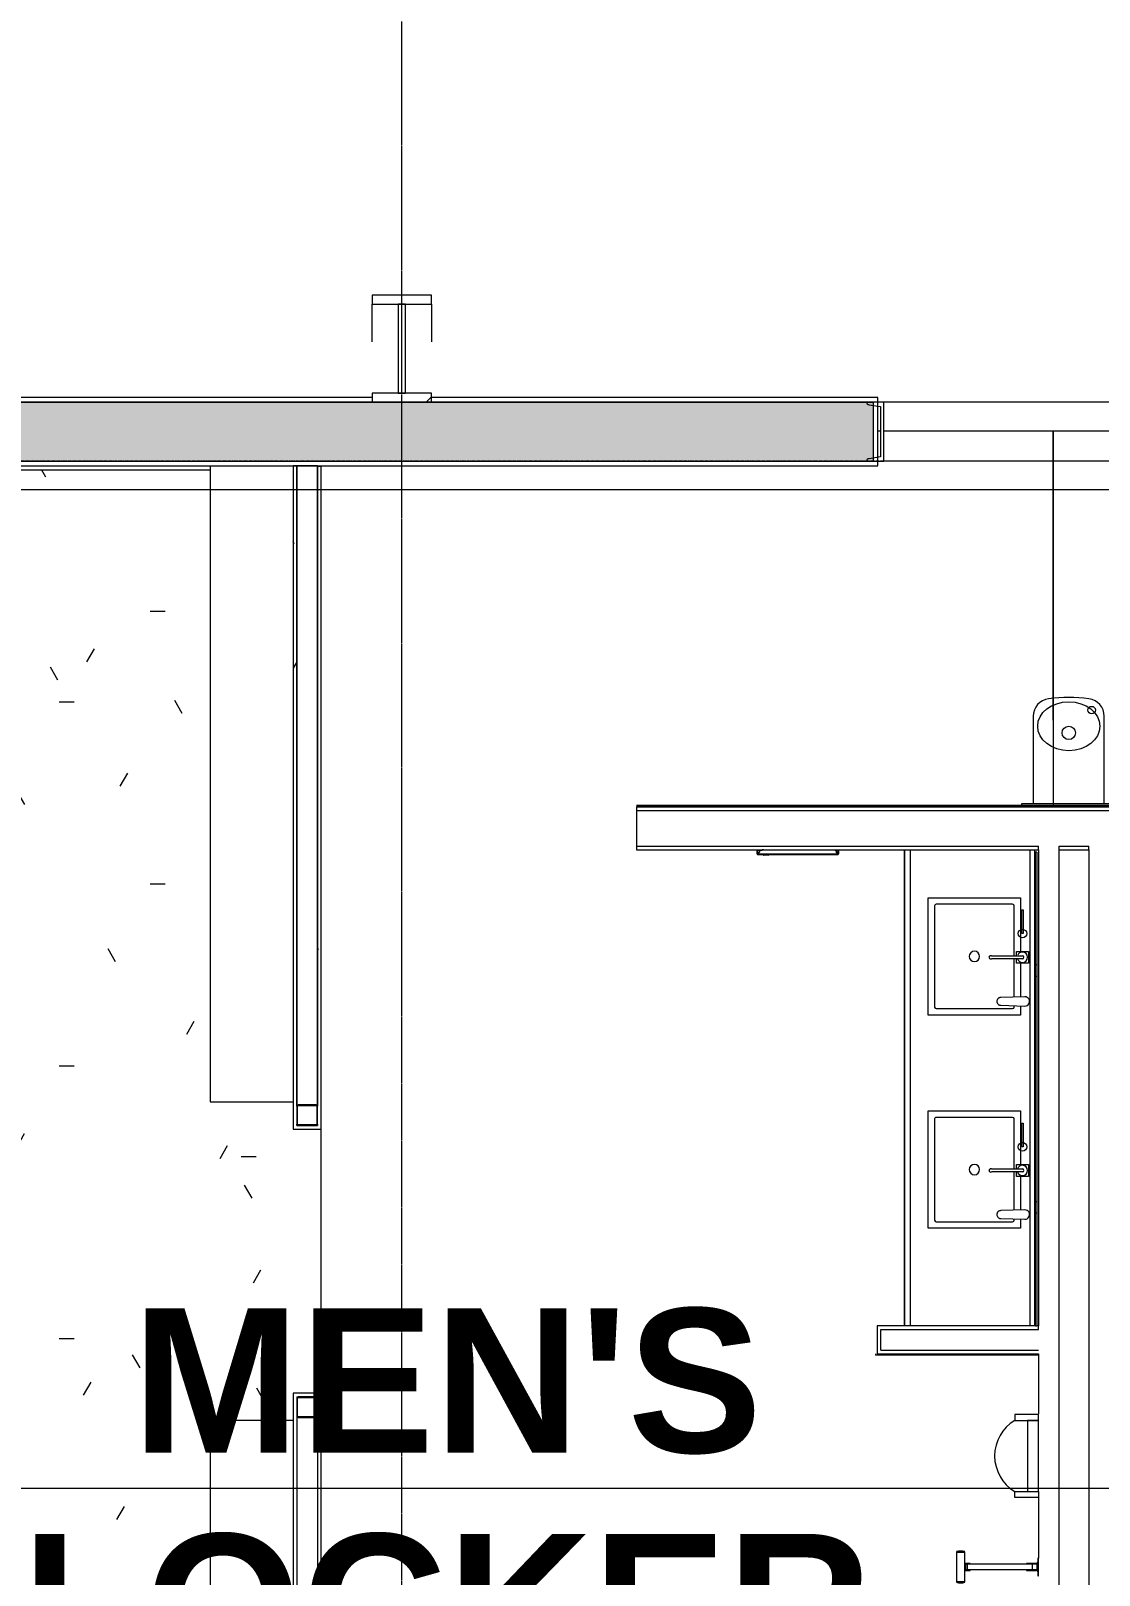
# Model space of a CAD drawing. Header units: inches. Extents: x 25369 to 33163, y -23509 to -20274.
# Drawn here: x 31270.4 to 31450.7, y -22557.7 to -22296.9 of the extents above; entities that cross this region are included whole.
import ezdxf

# ---------------------------------------------------------------- set-up
doc = ezdxf.new("R2010")
doc.units = ezdxf.units.IN
doc.header["$MEASUREMENT"] = 0
doc.linetypes.add('Grid Line 1_2_', pattern=[0.875, 0.5, -0.125, 0.125, -0.125])
for name, color, linetype, lineweight in [('A-AREA', 32, 'Continuous', 70), ('A-FLOR', 192, 'Continuous', 13), ('A-FLOR-PATT', 8, 'Continuous', 13), ('A-GENM', 13, 'Continuous', 13), ('A-WALL', 113, 'Continuous', 13), ('A-WALL-PATT', 111, 'Continuous', 25), ('G-ANNO-SYMB', 111, 'Continuous', 9), ('I-FURN', 30, 'Continuous', 13), ('I-WALL', 2, 'Continuous', 13), ('M-AREA-IDEN', 171, 'Continuous', 9), ('P-SANR-FIXT', 6, 'Continuous', 13), ('Q-CASE', 31, 'Continuous', 13), ('Q-SPCQ', 91, 'Continuous', 13), ('S-BEAM', 12, 'Continuous', 13), ('S-COLS', 52, 'Continuous', 13), ('S-GRID', 1, 'Continuous', 9)]:
    doc.layers.add(name, color=color, linetype=linetype, lineweight=lineweight)
doc.styles.add('Arial_B', font='arialbd.ttf', dxfattribs={"height": 24.354149})
pattern_1 = [(0, (5931.104, 0), (61.44, 15.36), [2.534, -43.546, 2.534, -43.546, -245.76]), (0, (5931.104, 0), (61.44, 15.36), [-92.16, 2.534, -89.626, 2.534, -43.546, -107.52]), (0, (5931.104, 0), (61.44, 15.36), [-230.4, 2.534, -28.186, 2.534, -74.266]), (120, (5954.144, 7.68), (-44.02215, 45.528601), [2.534, -43.546, 2.534, -43.546, -245.76]), (120, (5954.144, 7.68), (-44.02215, 45.528601), [-92.16, 2.534, -89.626, 2.534, -43.546, -107.52]), (120, (5954.144, 7.68), (-44.02215, 45.528601), [-230.4, 2.534, -28.186, 2.534, -74.266]), (240, (5961.824, 38.4), (-17.41785, -60.888601), [2.534, -43.546, 2.534, -43.546, -245.76]), (240, (5961.824, 38.4), (-17.41785, -60.888601), [-92.16, 2.534, -89.626, 2.534, -43.546, -107.52]), (240, (5961.824, 38.4), (-17.41785, -60.888601), [-230.4, 2.534, -28.186, 2.534, -74.266])]
pattern_2 = [(225, (31332.994, -22360.053), (19.00703, -19.00703), []), (225, (31332.994, -22388.853), (19.00703, -19.00703), [])]

# ---------------------------------------------------------------- blocks, each defined once
blk = doc.blocks.new('Furniture 7 - Furniture 1-2413-Overall Floor Plan')
at = {"layer": 'I-FURN', "color": 43, "lineweight": 9}
for p, q in [((25350.61, -22501.12), (25350.61, -22612.87)), ((25364.61, -22501.12), (25350.61, -22501.12)), ((25350.61, -22612.87), (25364.61, -22612.87))]:
    blk.add_line(p, q, dxfattribs=at)
blk = doc.blocks.new('Furniture 8 - Furniture 1-2437-Overall Floor Plan')
at = {"layer": 'I-FURN', "color": 43, "lineweight": 9}
for p, q in [((25350.61, -22497.05), (25350.61, -22603.74)), ((25350.61, -22603.74), (25364.61, -22603.74))]:
    blk.add_line(p, q, dxfattribs=at)
blk = doc.blocks.new('Urinal-Wall-3D - Urinal-Wall-3D-401581-Overall Floor Plan')
at = {"layer": 'P-SANR-FIXT', "color": 43, "lineweight": 9}
for p, q in [((-11.29, 1.75), (-11.29, 5.75)), ((-11.29, 5.75), (-10.29, 5.75)), ((-10.29, 5.75), (-10.29, 1.75)), ((2.73, 5.75), (1.71, 5.75)), ((1.71, 5.75), (1.71, 1.75)), ((2.73, 1.75), (2.73, 5.75)), ((1.71, 3.6), (-10.29, 3.6)), ((-10.29, 3.6), (-10.29, 1.75)), ((1.71, 1.75), (1.71, 3.6)), ((-10.29, 1.75), (-11.29, 1.75)), ((-10.29, 1.75), (1.71, 1.75)), ((1.71, 1.75), (2.73, 1.75))]:
    blk.add_line(p, q, dxfattribs=at)
blk.add_arc((-4.29, 2.14), 7, 31.0027, 148.9973, dxfattribs=at)
blk = doc.blocks.new('Partition-Floor_Braced_Urinal_Screen-Bradley_Corp-St__Stl - 11_ x 42_ Urinal Screen-283502-Overall Floor Plan')
at = {"layer": 'Q-SPCQ', "color": 43, "lineweight": 9}
for p, q in [((1.5, 0), (-1.5, 0)), ((-1.5, 0), (-1.5, -0.1)), ((-1.5, -0.1), (-0.85, -0.1)), ((-0.6, -0.35), (-0.6, -2)), ((-0.6, -2), (-0.5, -2)), ((-0.5, -1), (-0.5, -0.27)), ((-0.5, -0.27), (0.5, -0.27)), ((-0.5, -12), (-0.5, -1)), ((0.5, -1), (-0.5, -1)), ((0.5, -0.27), (0.5, -1)), ((0.5, -1), (0.5, -12)), ((0.5, -2), (0.6, -2)), ((0.6, -2), (0.6, -0.35)), ((0.85, -0.1), (1.5, -0.1)), ((1.5, -0.1), (1.5, 0)), ((-0.6, -12.44), (-2.58, -12.44)), ((-2.5, -12.5), (2.5, -12.5)), ((-2.5, -13.75), (-2.5, -12.5)), ((-0.5, -11.5), (-0.6, -11.5)), ((-0.6, -11.5), (-0.6, -12.5)), ((-0.5, -12.23), (-0.5, -12)), ((-0.5, -12), (0.5, -12)), ((0.5, -12.23), (-0.5, -12.23)), ((0.6, -11.5), (0.5, -11.5)), ((0.5, -12), (0.5, -12.23)), ((0.6, -12.5), (0.6, -11.5)), ((2.58, -12.44), (0.6, -12.44)), ((2.5, -12.5), (2.5, -13.75)), ((-2.58, -13.81), (2.58, -13.81)), ((2.5, -13.75), (-2.5, -13.75))]:
    blk.add_line(p, q, dxfattribs=at)
for centre, radius, start, end in [((-0.85, -0.35), 0.25, 0, 90), ((-0.85, -0.35), 0.25, 75, 90), ((-0.85, -0.35), 0.25, 0, 30), ((0.85, -0.35), 0.25, 90, 180), ((0.85, -0.35), 0.25, 150, 180), ((0.85, -0.35), 0.25, 90, 105), ((-0.39, -13.13), 2.3, 162.6194, 197.3806), ((0.39, -13.13), 2.3, 342.6194, 17.3806)]:
    blk.add_arc(centre, radius, start, end, dxfattribs=at)
blk = doc.blocks.new('Drinking_Fountain-Haws_Corporation-Wall_Mounted_1119 - 1119-409796-Overall Floor Plan')
at = {"layer": 'P-SANR-FIXT', "color": 43, "lineweight": 9}
for p, q in [((13.07, 20.75), (13.07, 5.95)), ((25.07, 5.95), (25.07, 20.75)), ((29.07, 15), (29.07, 5.95)), ((41.07, 5.95), (41.07, 15)), ((43.07, 5.95), (11.07, 5.95)), ((11.07, 5.95), (11.07, 5.45)), ((11.07, 5.45), (43.07, 5.45)), ((43.07, 5.45), (43.07, 5.95))]:
    blk.add_line(p, q, dxfattribs=at)
for centre, radius in [((22.94, 21.8), 0.625), ((19.07, 17.94), 1.13), ((38.94, 16.07), 0.625), ((35.07, 12.19), 1.13)]:
    blk.add_circle(centre, radius, dxfattribs=at)
for centre, radius, start, end in [((16.07, 20.75), 3, 97.5776, 180), ((19.07, -1.8), 25.75, 82.4224, 97.5776), ((22.07, 20.75), 3, 360, 82.4224), ((32.07, 15), 3, 97.5776, 180), ((35.07, -7.55), 25.75, 82.4224, 97.5776), ((38.07, 15), 3, 360, 82.4224)]:
    blk.add_arc(centre, radius, start, end, dxfattribs=at)
for centre, ratio in [((19.07, 19.07), 0.786373), ((35.07, 13.32), 0.786365)]:
    blk.add_ellipse(centre, major_axis=(-5.25, 0), ratio=ratio, dxfattribs=at)
blk = doc.blocks.new('Soap_Dispenser-TOTO-TES1ADC-05 - Polished Chrome-162828-Overall Floor Plan')
at = {"layer": 'A-GENM', "color": 43, "lineweight": 9}
for p, q in [((-0.79, 0), (-0.66, -4.1)), ((0.66, -4.1), (0.79, -0.03))]:
    blk.add_line(p, q, dxfattribs=at)
blk.add_arc((0, 0), 0.791, 358.1479, 179.999, dxfattribs=at)
blk.add_open_spline([(-0.66, -4.1), (-0.66, -4.15), (-0.65, -4.25), (-0.6, -4.4), (-0.51, -4.53), (-0.35, -4.67), (-0.08, -4.76), (0.21, -4.73), (0.42, -4.61), (0.56, -4.47), (0.65, -4.29), (0.66, -4.16), (0.66, -4.1)], degree=3, knots=[0, 0, 0, 0, 0.076923, 0.153846, 0.230769, 0.307692, 0.461538, 0.615385, 0.711538, 0.807692, 0.903846, 1, 1, 1, 1], dxfattribs=at)
blk = doc.blocks.new('Dispenser_Disposal-Paper-Frost_Products_LTD_-Recessed-400A - Steel-Stainless-37173-Overall Floor Plan')
at = {"layer": 'Q-SPCQ', "color": 43, "lineweight": 9}
for p, q in [((25461.89, -22435.86), (25461.89, -22435.26)), ((25461.89, -22435.26), (25462.75, -22435.26)), ((25461.89, -22435.86), (25475.56, -22435.86)), ((25461.97, -22435.26), (25461.97, -22435.94)), ((25462.27, -22435.55), (25461.97, -22435.86)), ((25461.97, -22435.94), (25475.56, -22435.94)), ((25462.93, -22435.94), (25461.97, -22435.94)), ((25462.05, -22435.21), (25462.05, -22435.18)), ((25462.7, -22435.21), (25462.05, -22435.21)), ((25475.21, -22435.26), (25462.27, -22435.26)), ((25462.27, -22435.26), (25462.27, -22435.55)), ((25462.97, -22435.2), (25462.75, -22435.2)), ((25462.75, -22435.26), (25462.75, -22435.2)), ((25462.77, -22435.26), (25462.77, -22435.2)), ((25462.93, -22436.07), (25462.93, -22435.94)), ((25463.04, -22435.26), (25462.97, -22435.2)), ((25463.43, -22435.18), (25463.43, -22435.26)), ((25463.71, -22435.26), (25463.71, -22435.18)), ((25475.56, -22435.94), (25463.8, -22435.94)), ((25463.8, -22435.94), (25463.8, -22436.07)), ((25475.03, -22435.21), (25474.86, -22435.21)), ((25475.03, -22435.21), (25475.53, -22435.21)), ((25475.03, -22435.25), (25475.03, -22435.21)), ((25475.47, -22435.25), (25475.03, -22435.25)), ((25475.26, -22435.31), (25475.26, -22435.56)), ((25475.26, -22435.55), (25475.27, -22435.33)), ((25475.56, -22435.86), (25475.26, -22435.56)), ((25475.27, -22435.33), (25475.59, -22435.33)), ((25475.51, -22435.18), (25475.51, -22435.21)), ((25475.53, -22435.18), (25475.53, -22435.21)), ((25475.56, -22435.94), (25475.56, -22435.33)), ((25475.56, -22435.86), (25475.64, -22435.86)), ((25475.59, -22435.28), (25475.59, -22435.33)), ((25475.59, -22435.33), (25475.64, -22435.33)), ((25475.64, -22435.33), (25475.64, -22435.86)), ((25463.8, -22436.07), (25462.93, -22436.07)), ((25463.78, -22436.09), (25462.95, -22436.09))]:
    blk.add_line(p, q, dxfattribs=at)
for centre, radius, start, end in [((25461.97, -22435.86), 0.0768, 180, 270), ((25461.97, -22435.86), 0.029, 180, 270), ((25462.7, -22435.15), 0.0665, 270, 0), ((25462.7, -22435.15), 0.0665, 270, 312.1544), ((25474.86, -22435.15), 0.0665, 180, 270), ((25475.21, -22435.31), 0.05, 0, 90), ((25475.53, -22435.28), 0.0625, 153.896, 233.1301), ((25475.53, -22435.28), 0.0625, 302.4117, 90.0728), ((25475.53, -22435.28), 0.0625, 359.8391, 90), ((25475.56, -22435.86), 0.0763, 270, 0), ((25462.95, -22436.07), 0.02, 180, 270), ((25463.78, -22436.07), 0.02, 270, 0)]:
    blk.add_arc(centre, radius, start, end, dxfattribs=at)
blk = doc.blocks.new('Faucet-Lavatory-Zurn-Z6920XL - Z6920-XL-ADM2-H4-162876-Overall Floor Plan')
at = {"layer": 'P-SANR-FIXT', "lineweight": 9}
for p, q in [((-0.25, 0), (-0.25, 5.25)), ((0.25, 5.25), (0.25, 0)), ((-1, 1), (-0.25, 1)), ((-1, -1), (-1, 1)), ((0.33, 1), (1, 1)), ((1, 1), (1, -1)), ((4, 0.12), (8, 0.12)), ((4, -0.12), (4, 0.12)), ((8, 0.12), (8, -0.12)), ((1, -1), (-1, -1)), ((8, -0.12), (4, -0.12))]:
    blk.add_line(p, q, dxfattribs=at)
blk.add_circle((4, 0), 0.719, dxfattribs=at)
for centre, radius, start, end in [((0, 5.37), 0.281, 332.734, 207.266), ((0, 0), 0.875, 107.1429, 180), ((0, 0), 0.875, 360, 67.0864), ((0, 0), 0.875, 180, 360), ((0, 0), 0.25, 180, 0)]:
    blk.add_arc(centre, radius, start, end, dxfattribs=at)
blk = doc.blocks.new('Bradley-Washroom_Accessories-Mirrors-747_Standard - 60_ x 36_ _ BradEX-205488-Overall Floor Plan')
at = {"layer": 'Q-SPCQ', "color": 43, "lineweight": 9}
for p, q in [((25508.89, -22454.55), (25508.89, -22435.55)), ((25509.14, -22435.55), (25508.89, -22435.55)), ((25509.14, -22435.55), (25509.14, -22454.55)), ((25508.86, -22454.55), (25509.14, -22454.55)), ((25508.86, -22454.55), (25508.86, -22456.55)), ((25509.14, -22456.55), (25508.86, -22456.55)), ((25508.89, -22494.55), (25508.89, -22456.55)), ((25509.14, -22454.55), (25509.14, -22456.55)), ((25509.14, -22456.55), (25509.14, -22494.55)), ((25508.86, -22494.55), (25509.14, -22494.55)), ((25508.86, -22494.55), (25508.86, -22496.55)), ((25509.14, -22494.55), (25509.14, -22496.55)), ((25509.14, -22496.55), (25508.86, -22496.55)), ((25508.89, -22515.55), (25508.89, -22496.55)), ((25509.14, -22496.55), (25509.14, -22515.55)), ((25508.89, -22515.55), (25509.14, -22515.55))]:
    blk.add_line(p, q, dxfattribs=at)
blk = doc.blocks.new('Bradley-Washroom_Accessories-Mirrors-780_Custom - Bradley-Washroom_Accessories-Mirrors-780_Custom-401198-Overall Floor Plan')
at = {"layer": 'Q-SPCQ', "color": 43, "lineweight": 9}
for p, q in [((25319.77, -22370.3), (25369.52, -22370.3)), ((25319.77, -22370.3), (25319.77, -22371.05)), ((25369.52, -22370.3), (25369.52, -22371.05)), ((25369.52, -22371.05), (25319.77, -22371.05))]:
    blk.add_line(p, q, dxfattribs=at)
blk = doc.blocks.new('Counter Top - 24_ Depth-179606-Overall Floor Plan')
at = {"layer": 'Q-CASE', "color": 43, "lineweight": 9}
for p, q in [((33.11, 0), (-47.26, 0)), ((33.11, -0.75), (-47.26, -0.75)), ((-47.26, -22), (33.11, -22))]:
    blk.add_line(p, q, dxfattribs=at)
blk = doc.blocks.new('Faucet-Lavatory-Zurn-Z6920XL - Z6920-XL-ADM2-H4-V50-Overall Floor Plan')
at = {"layer": 'P-SANR-FIXT', "lineweight": 9}
for p, q in [((-0.25, 0), (-0.25, 5.25)), ((0.25, 5.25), (0.25, 0)), ((-1, 1), (-0.25, 1)), ((-1, -1), (-1, 1)), ((0.25, 1), (1, 1)), ((1, 1), (1, -1)), ((4, 0.12), (8, 0.12)), ((4, -0.12), (4, 0.12)), ((8, 0.12), (8, -0.12)), ((1, -1), (-1, -1)), ((8, -0.12), (4, -0.12))]:
    blk.add_line(p, q, dxfattribs=at)
blk.add_circle((4, 0), 0.719, dxfattribs=at)
for centre, radius, start, end in [((0, 5.37), 0.281, 332.734, 207.266), ((0, 0), 0.875, 107.1429, 180), ((0, 0), 0.875, 360, 72.8571), ((0, 0), 0.875, 180, 360), ((0, 0), 0.25, 180, 0)]:
    blk.add_arc(centre, radius, start, end, dxfattribs=at)
blk = doc.blocks.new('KNEE PROTECTOR1 - KNEE PROTECTOR-205860-Overall Floor Plan')
at = {"layer": 'Q-CASE', "color": 43, "lineweight": 9}
for p, q in [((79235.76, -9330.82), (79155.38, -9330.82)), ((79235.76, -9331.82), (79155.38, -9331.82))]:
    blk.add_line(p, q, dxfattribs=at)
blk = doc.blocks.new('Sink-Under_Counter-Kohler-2882 - White-191670-Overall Floor Plan')
at = {"layer": 'P-SANR-FIXT', "color": 43, "lineweight": 9}
for p, q in [((-9.91, -7.81), (-9.91, 7.81)), ((-9.91, 7.81), (-0.85, 7.81)), ((-8.81, 6.46), (-8.81, -6.46)), ((-0.18, 6.71), (-8.56, 6.71)), ((6.87, 6.71), (0.4, 6.71)), ((1.15, 7.81), (6.83, 7.81)), ((8.56, 6.71), (8.33, 6.71)), ((8.37, 7.81), (9.91, 7.81)), ((8.81, -6.46), (8.81, 6.46)), ((9.91, 7.81), (9.91, -7.81)), ((9.91, -7.81), (-9.91, -7.81)), ((-8.56, -6.71), (8.56, -6.71))]:
    blk.add_line(p, q, dxfattribs=at)
for centre, radius, start, end in [((-8.56, 6.46), 0.25, 90, 180), ((8.56, 6.46), 0.25, 360, 90), ((0, 0), 0.875, 360, 180), ((0, 0), 0.875, 180, 360), ((-8.56, -6.46), 0.25, 180, 270), ((8.56, -6.46), 0.25, 270, 360)]:
    blk.add_arc(centre, radius, start, end, dxfattribs=at)
blk = doc.blocks.new('Sink-Under_Counter-Kohler-2882 - White-V62-Overall Floor Plan')
at = {"layer": 'P-SANR-FIXT', "color": 43, "lineweight": 9}
for p, q in [((-9.91, -7.81), (-9.91, 7.81)), ((-9.91, 7.81), (-0.85, 7.81)), ((-8.81, 6.46), (-8.81, -6.46)), ((-0.1, 6.71), (-8.56, 6.71)), ((6.87, 6.71), (0.4, 6.71)), ((1.15, 7.81), (6.83, 7.81)), ((8.56, 6.71), (8.33, 6.71)), ((8.37, 7.81), (9.91, 7.81)), ((8.81, -6.46), (8.81, 6.46)), ((9.91, 7.81), (9.91, -7.81)), ((9.91, -7.81), (-9.91, -7.81)), ((-8.56, -6.71), (8.56, -6.71))]:
    blk.add_line(p, q, dxfattribs=at)
for centre, radius, start, end in [((-8.56, 6.46), 0.25, 90, 180), ((8.56, 6.46), 0.25, 360, 90), ((0, 0), 0.875, 360, 180), ((0, 0), 0.875, 180, 360), ((-8.56, -6.46), 0.25, 180, 270), ((8.56, -6.46), 0.25, 270, 360)]:
    blk.add_arc(centre, radius, start, end, dxfattribs=at)
blk = doc.blocks.new('HSS-Hollow Structural Section-Column - HSS3-1_2X3-1_2X1_8-V70-Overall Floor Plan')
at = {"layer": 'S-COLS', "color": 7}
for p, q in [((-1.75, 1.518), (-1.75, -1.518)), ((-1.634, -1.518), (-1.634, 1.518)), ((1.518, 1.75), (-1.518, 1.75)), ((-1.518, 1.634), (1.518, 1.634)), ((1.634, 1.518), (1.634, -1.518)), ((1.75, -1.518), (1.75, 1.518)), ((1.518, -1.634), (-1.518, -1.634)), ((-1.518, -1.75), (1.518, -1.75))]:
    blk.add_line(p, q, dxfattribs=at)
for centre, radius, start, end in [((-1.518, 1.518), 0.232, 90, 180), ((-1.518, 1.518), 0.116, 90, 180), ((1.518, 1.518), 0.232, 360, 90), ((1.518, 1.518), 0.116, 0, 90), ((-1.518, -1.518), 0.232, 180, 270), ((-1.518, -1.518), 0.116, 180, 270), ((1.518, -1.518), 0.232, 270, 360), ((1.518, -1.518), 0.116, 270, 360)]:
    blk.add_arc(centre, radius, start, end, dxfattribs=at)
blk = doc.blocks.new('HSS-Hollow Structural Section-Column - HSS3-1_2X3-1_2X1_8-V71-Overall Floor Plan')
at = {"layer": 'S-COLS', "lineweight": 9}
h = blk.add_hatch(dxfattribs=at)
h.set_pattern_fill('FP_81', color=253, style=0, pattern_type=2)
h.set_pattern_definition([(45, (-19454.787, 22479.99), (-19.00703, 19.00703), []), (45, (-19454.787, 22508.79), (-19.00703, 19.00703), [])])
h.paths.add_polyline_path([(1.52, -1.75), (1.52, -1.63), (-1.52, -1.63), (-1.52, -1.75)], flags=0)
h.paths.add_polyline_path([(-1.63, -1.52), (-1.63, 1.52), (-1.75, 1.52), (-1.75, -1.52)], flags=0)
h.paths.add_polyline_path([(1.75, -1.52), (1.75, 1.52), (1.63, 1.52), (1.63, -1.52)], flags=0)
h.paths.add_polyline_path([(1.52, 1.63), (1.52, 1.75), (-1.52, 1.75), (-1.52, 1.63)], flags=0)
at = {"layer": 'S-COLS', "color": 7}
for p, q in [((-1.75, 1.52), (-1.75, -1.52)), ((-1.63, -1.52), (-1.63, 1.52)), ((1.52, 1.75), (-1.52, 1.75)), ((-1.52, 1.63), (1.52, 1.63)), ((1.63, 1.52), (1.63, -1.52)), ((1.75, -1.52), (1.75, 1.52)), ((1.52, -1.63), (-1.52, -1.63)), ((-1.52, -1.75), (1.52, -1.75))]:
    blk.add_line(p, q, dxfattribs=at)
for centre, radius, start, end in [((-1.52, 1.52), 0.232, 90, 180), ((-1.52, 1.52), 0.116, 90, 180), ((1.52, 1.52), 0.232, 360, 90), ((1.52, 1.52), 0.116, 0, 90), ((-1.52, -1.52), 0.232, 180, 270), ((-1.52, -1.52), 0.116, 180, 270), ((1.52, -1.52), 0.232, 270, 360), ((1.52, -1.52), 0.116, 270, 360)]:
    blk.add_arc(centre, radius, start, end, dxfattribs=at)
blk = doc.blocks.new('Locker Rooms and Restrooms_rvt-2-Overall Floor Plan')
at = {"layer": 'A-FLOR-PATT', "lineweight": 9}
h = blk.add_hatch(dxfattribs=at)
h.set_pattern_fill('FP_17', color=43, style=0, pattern_type=2)
h.set_pattern_definition(pattern_1)
h.paths.add_polyline_path([(25308.14, -22691.18), (25308.07, -22691.12), (25308.08, -22691.18)], flags=0)
h.paths.add_polyline_path([(25381.38, -22690.87), (25388.27, -22690.87), (25388.27, -22647.93), (25383.52, -22647.93), (25383.52, -22643.31), (25369.52, -22643.31), (25369.52, -22531.56), (25383.52, -22531.56), (25383.52, -22526.93), (25388.27, -22526.93), (25388.27, -22482.37), (25383.52, -22482.37), (25383.52, -22477.74), (25369.52, -22477.74), (25369.52, -22371.05), (25319.77, -22371.05), (25319.77, -22370.3), (25307.83, -22370.3), (25307.83, -22690.87), (25369.52, -22690.87)], flags=0)
h.paths.add_polyline_path([(25388.27, -22370.43), (25388.27, -22370.3), (25387.64, -22370.3), (25387.64, -22370.43)], flags=0)
at = {"layer": 'A-WALL-PATT', "lineweight": 9}
h = blk.add_hatch(dxfattribs=at)
h.set_pattern_fill('FP_17', color=253, style=0, pattern_type=2)
h.set_pattern_definition(pattern_1)
h.paths.add_polyline_path([(25383.52, -22482.37), (25384.14, -22482.37), (25384.14, -22370.3), (25383.52, -22370.3), (25383.52, -22481.51)], flags=0)
h = blk.add_hatch(dxfattribs=at)
h.set_pattern_fill('FP_17', color=253, style=0, pattern_type=2)
h.set_pattern_definition(pattern_1)
h.paths.add_polyline_path([(25387.65, -22481.74), (25388.27, -22481.74), (25388.27, -22370.43), (25387.64, -22370.43), (25387.64, -22481.74)], flags=0)
h = blk.add_hatch(dxfattribs=at)
h.set_pattern_fill('FP_17', color=253, style=0, pattern_type=2)
h.set_pattern_definition(pattern_1)
h.paths.add_polyline_path([(25591.93, -22428.55), (25609.52, -22428.55), (25609.52, -22427.93), (25441.52, -22427.93), (25441.52, -22428.55), (25521.75, -22428.55)], flags=0)
h = blk.add_hatch(dxfattribs=at)
h.set_pattern_fill('FP_17', color=253, style=0, pattern_type=2)
h.set_pattern_definition(pattern_1)
h.paths.add_polyline_path([(25509.39, -22435.18), (25509.39, -22434.55), (25441.52, -22434.55), (25441.52, -22435.18), (25486.65, -22435.18)], flags=0)
h.paths.add_polyline_path([(25521.75, -22435.18), (25609.52, -22435.18), (25609.52, -22434.55), (25521.39, -22434.55), (25521.39, -22435.18)], flags=0)
h.paths.add_polyline_path([(25517.89, -22435.18), (25517.89, -22434.55), (25512.89, -22434.55), (25512.89, -22435.18)], flags=0)
h = blk.add_hatch(dxfattribs=at)
h.set_pattern_fill('FP_17', color=253, style=0, pattern_type=2)
h.set_pattern_definition(pattern_1)
h.paths.add_polyline_path([(25384.14, -22647.93), (25384.14, -22526.93), (25383.52, -22526.93), (25383.52, -22647.93)], flags=0)
at = {"layer": 'A-FLOR', "color": 43, "lineweight": 9}
for p, q in [((25388.27, -22370.43), (25388.27, -22370.3)), ((25388.27, -22526.93), (25388.27, -22482.37))]:
    blk.add_line(p, q, dxfattribs=at)
at = {"layer": 'A-WALL', "color": 7}
for p, q in [((25441.52, -22427.93), (25441.52, -22428.55)), ((25441.52, -22428.55), (25609.52, -22428.55)), ((25441.52, -22428.55), (25441.52, -22434.55)), ((25441.52, -22434.55), (25441.52, -22435.18)), ((25441.52, -22434.55), (25509.39, -22434.55)), ((25509.39, -22435.18), (25509.39, -22434.55)), ((25512.89, -22435.18), (25512.89, -22434.55)), ((25512.89, -22434.55), (25517.89, -22434.55)), ((25517.89, -22435.18), (25517.89, -22434.55)), ((25482.77, -22519.68), (25482.77, -22516.18)), ((25482.77, -22516.18), (25509.39, -22516.18)), ((25509.39, -22516.18), (25509.39, -22515.55)), ((25482.77, -22519.68), (25509.14, -22519.68)), ((25509.14, -22519.68), (25509.39, -22519.68)), ((25509.39, -22520.3), (25509.39, -22523.16)), ((25384.14, -22527.55), (25387.64, -22527.55)), ((25384.14, -22527.55), (25384.14, -22527.8)), ((25387.64, -22527.55), (25387.64, -22527.8)), ((25384.14, -22530.83), (25384.14, -22644.05)), ((25387.64, -22530.83), (25387.64, -22644.05))]:
    blk.add_line(p, q, dxfattribs=at)
at = {"layer": 'I-WALL', "color": 7}
for p, q in [((25383.52, -22370.3), (25383.52, -22482.37)), ((25384.14, -22370.3), (25383.52, -22370.3)), ((25384.14, -22370.3), (25384.14, -22478.47)), ((25387.64, -22370.3), (25384.14, -22370.3)), ((25384.14, -22478.47), (25384.14, -22370.3)), ((25387.64, -22478.47), (25387.64, -22370.3)), ((25388.27, -22370.43), (25387.64, -22370.43)), ((25387.64, -22370.43), (25387.64, -22478.47)), ((25388.27, -22481.74), (25388.27, -22370.43)), ((25609.77, -22427.68), (25441.52, -22427.68)), ((25609.52, -22427.93), (25441.52, -22427.93)), ((25441.52, -22427.93), (25609.52, -22427.93)), ((25441.52, -22435.18), (25509.39, -22435.18)), ((25509.39, -22435.18), (25509.39, -22515.55)), ((25512.89, -22695.43), (25512.89, -22435.18)), ((25512.89, -22435.18), (25517.89, -22435.18)), ((25517.89, -22435.18), (25517.89, -22695.43)), ((25383.52, -22482.37), (25384.14, -22482.37)), ((25384.14, -22481.51), (25384.14, -22481.74)), ((25384.14, -22481.74), (25384.14, -22481.51)), ((25384.14, -22481.74), (25384.37, -22481.74)), ((25384.37, -22481.74), (25384.14, -22481.74)), ((25384.14, -22482.37), (25388.27, -22482.37)), ((25387.41, -22481.74), (25387.64, -22481.74)), ((25387.64, -22481.74), (25387.41, -22481.74)), ((25387.64, -22481.74), (25387.64, -22481.51)), ((25387.64, -22481.51), (25387.64, -22481.74)), ((25388.27, -22482.37), (25388.27, -22481.74)), ((25508.89, -22515.55), (25482.14, -22515.55)), ((25482.14, -22515.55), (25482.14, -22516.18)), ((25482.14, -22516.18), (25482.14, -22519.68)), ((25509.39, -22515.55), (25509.14, -22515.55)), ((25482.14, -22519.68), (25482.14, -22520.3)), ((25482.14, -22520.3), (25509.14, -22520.3)), ((25509.39, -22523.16), (25509.39, -22530.46)), ((25384.14, -22526.93), (25383.52, -22526.93)), ((25383.52, -22526.93), (25383.52, -22647.93)), ((25387.64, -22526.93), (25384.14, -22526.93)), ((25388.27, -22526.93), (25387.64, -22526.93)), ((25388.27, -22647.93), (25388.27, -22526.93)), ((25509.39, -22544.55), (25509.39, -22554.8))]:
    blk.add_line(p, q, dxfattribs=at)
at = {"layer": 'I-WALL', "color": 43, "lineweight": 9}
for p, q in [((25481.89, -22520.3), (25481.89, -22520.55)), ((25509.39, -22520.55), (25481.89, -22520.55)), ((25509.14, -22520.3), (25509.39, -22520.3))]:
    blk.add_line(p, q, dxfattribs=at)
at = {"color": 43, "lineweight": 9}
for name, p in [('Bradley-Washroom_Accessories-Mirrors-780_Custom - Bradley-Washroom_Accessories-Mirrors-780_Custom-401198-Overall Floor Plan', (0, 0)), ('Furniture 8 - Furniture 1-2437-Overall Floor Plan', (18.9, 126)), ('Drinking_Fountain-Haws_Corporation-Wall_Mounted_1119 - 1119-409796-Overall Floor Plan', (25495.45, -22433.37)), ('Dispenser_Disposal-Paper-Frost_Products_LTD_-Recessed-400A - Steel-Stainless-37173-Overall Floor Plan', (0, 0)), ('Bradley-Washroom_Accessories-Mirrors-747_Standard - 60_ x 36_ _ BradEX-205488-Overall Floor Plan', (0, 0)), ('HSS-Hollow Structural Section-Column - HSS3-1_2X3-1_2X1_8-V71-Overall Floor Plan', (25385.89, -22479.99)), ('HSS-Hollow Structural Section-Column - HSS3-1_2X3-1_2X1_8-V70-Overall Floor Plan', (25385.89, -22529.31)), ('Furniture 7 - Furniture 1-2413-Overall Floor Plan', (18.9, -30.44))]:
    blk.add_blockref(name, p, dxfattribs=at)
for name, p, rotation in [('Counter Top - 24_ Depth-179606-Overall Floor Plan', (25508.77, -22482.44), 269.9999999999997), ('KNEE PROTECTOR1 - KNEE PROTECTOR-205860-Overall Floor Plan', (34818.59, 56720.2), 270.0000000000026), ('Sink-Under_Counter-Kohler-2882 - White-191670-Overall Floor Plan', (25498.58, -22453.18), 270), ('Faucet-Lavatory-Zurn-Z6920XL - Z6920-XL-ADM2-H4-162876-Overall Floor Plan', (25506.7, -22453.33), 90.00000000000037), ('Soap_Dispenser-TOTO-TES1ADC-05 - Polished Chrome-162828-Overall Floor Plan', (25507.12, -22460.78), 269.9999999999698), ('Sink-Under_Counter-Kohler-2882 - White-V62-Overall Floor Plan', (25498.58, -22489.18), 270), ('Faucet-Lavatory-Zurn-Z6920XL - Z6920-XL-ADM2-H4-V50-Overall Floor Plan', (25506.7, -22489.33), 90.00000000000037), ('Soap_Dispenser-TOTO-TES1ADC-05 - Polished Chrome-162828-Overall Floor Plan', (25507.12, -22496.78), 269.9999999999595), ('Urinal-Wall-3D - Urinal-Wall-3D-401581-Overall Floor Plan', (25511.14, -22533.26), 90), ('Partition-Floor_Braced_Urinal_Screen-Bradley_Corp-St__Stl - 11_ x 42_ Urinal Screen-283502-Overall Floor Plan', (25509.39, -22556.3), 269.9999999999793)]:
    blk.add_blockref(name, p, dxfattribs=dict(at, rotation=rotation))
blk = doc.blocks.new('Struct_Xcel_Sports Complex_rvt-2-Overall Floor Plan')
at = {"layer": 'A-FLOR', "color": 43, "lineweight": 9}
blk.add_line((25562.77, -22369.55), (25483.27, -22369.55), dxfattribs=at)
blk.add_line((25562.77, -22369.55), (25483.27, -22369.55), dxfattribs=at)
blk = doc.blocks.new('columns and girder2 - one-V24-Overall Floor Plan')
at = {"layer": 'S-BEAM', "lineweight": 9}
h = blk.add_hatch(dxfattribs=at)
h.set_pattern_fill('FP_27', color=253, style=0, pattern_type=2)
h.set_pattern_definition(pattern_2)
h.paths.add_polyline_path([(5, -0.5), (-5, -0.5), (-5, -2), (5, -2)], flags=0)
h.paths.add_polyline_path([(-5, -17.03), (-5, -18.55), (5, -18.55), (5, -17.03)], flags=0)
h.paths.add_polyline_path([(5, -1204.89), (-5, -1204.89), (-5, -1206.4), (5, -1206.4)], flags=0)
h.paths.add_polyline_path([(-5, -1224.25), (-5, -1225.75), (5, -1225.75), (5, -1224.25)], flags=0)
h = blk.add_hatch(dxfattribs=at)
h.set_pattern_fill('FP_27', color=253, style=0, pattern_type=2)
h.set_pattern_definition(pattern_2)
h.paths.add_polyline_path([(-0.63, -2), (-0.63, -17.03), (0.62, -17.03), (0.62, -2)], flags=0)
h.paths.add_polyline_path([(-0.63, -1206.4), (-0.63, -1224.25), (0.62, -1224.25), (0.62, -1206.4)], flags=0)
at = {"layer": 'S-BEAM', "color": 7}
for p, q in [((5, -0.5), (-5, -0.5)), ((-5, -0.5), (-5, -2)), ((-5, -2), (5, -2)), ((0.62, -2), (-0.63, -2)), ((-0.63, -2), (-0.63, -17.03)), ((0.62, -17.03), (0.62, -2)), ((5, -2), (5, -0.5)), ((5, -17.03), (-5, -17.03)), ((-5, -17.03), (-5, -18.55)), ((-0.63, -17.03), (0.62, -17.03)), ((5, -18.55), (5, -17.03)), ((-5, -18.55), (5, -18.55))]:
    blk.add_line(p, q, dxfattribs=at)
at = {"layer": 'S-BEAM', "color": 43, "lineweight": 9}
for p, q in [((-5, -17.03), (-5, -10.69)), ((5, -10.69), (5, -17.03))]:
    blk.add_line(p, q, dxfattribs=at)

msp = doc.modelspace()

# ---------------------------------------------------------------- hatches: boundary and pattern name
at = {"layer": 'A-WALL-PATT', "lineweight": 9}
h = msp.add_hatch(dxfattribs=at)
h.set_pattern_fill('FP_18', color=253, style=0, pattern_type=2)
h.set_pattern_definition([(161.57, (5932.064, 0.96), (-7.6802237, -0.0009796), [0, -54.643, 6.067, 0]), (18.43, (5930.144, 0.96), (-7.6802237, 0.0009796), [0, -54.643, 6.067, 0]), (108.43, (5932.064, 0.96), (3.8382953, -19.20136532), [18.211, -42.499]), (71.57, (5930.144, 0.96), (3.8382953, 19.20136532), [18.211, -42.499])])
h.paths.add_polyline_path([(31669.87, -22369.55), (31669.87, -22359.55), (31494.62, -22359.55), (31494.62, -22369.55), (31627.49, -22369.55)], flags=0)
h.paths.add_polyline_path([(31412.62, -22369.55), (31412.62, -22359.55), (31092.62, -22359.55), (31092.62, -22369.55), (31337.99, -22369.55)], flags=0)
h.paths.add_polyline_path([(31049.12, -22369.55), (31049.12, -22359.55), (30851.37, -22359.55), (30851.37, -22369.55), (31048.49, -22369.55)], flags=0)
h.paths.add_polyline_path([(30773.24, -22369.55), (30773.24, -22359.55), (30561.87, -22359.55), (30561.87, -22369.55), (30758.99, -22369.55)], flags=0)
h.paths.add_polyline_path([(28736.37, -22369.55), (28736.37, -22359.55), (28712.49, -22359.55), (28712.49, -22369.55), (28733.16, -22369.55)], flags=0)

# ---------------------------------------------------------------- linework, layer by layer
at = {"layer": 'A-AREA', "color": 43, "lineweight": 9}
for p, q in [((31413.84, -22364.49), (31413.37, -22364.49)), ((31493.87, -22364.49), (31414.37, -22364.49)), ((31442.99, -22413.27), (31442.99, -22364.55)), ((31442.99, -22364.55), (31442.99, -22427.68))]:
    msp.add_line(p, q, dxfattribs=at)
at = {"layer": 'A-WALL', "color": 7}
for p, q in [((31092.62, -22359.55), (31327.99, -22359.55)), ((31337.99, -22359.55), (31412.62, -22359.55)), ((31412.62, -22369.55), (31412.62, -22359.55)), ((31092.62, -22369.55), (31412.62, -22369.55))]:
    msp.add_line(p, q, dxfattribs=at)
at = {"layer": 'G-ANNO-SYMB'}
msp.add_line((32514.71, -22374.36), (27928.4, -22374.36), dxfattribs=at)
at = {"layer": 'I-WALL', "color": 7}
for p, q in [((31327.99, -22358.8), (31091.87, -22358.8)), ((31413.37, -22358.8), (31337.99, -22358.8)), ((31413.37, -22370.3), (31413.37, -22358.8)), ((31300.62, -22370.3), (31413.37, -22370.3))]:
    msp.add_line(p, q, dxfattribs=at)
at = {"layer": 'S-COLS', "color": 7}
for p, q in [((31414.37, -22359.55), (31411.48, -22359.55)), ((31411.91, -22359.99), (31413.84, -22360.29)), ((31413.84, -22360.29), (31413.84, -22368.81)), ((31414.37, -22369.55), (31414.37, -22359.55)), ((31411.48, -22369.55), (31414.37, -22369.55)), ((31413.84, -22368.81), (31411.91, -22369.12))]:
    msp.add_line(p, q, dxfattribs=at)
for centre, start, end in [((31411.91, -22359.55), 180, 270), ((31411.91, -22369.55), 90, 180)]:
    msp.add_arc(centre, 0.436, start, end, dxfattribs=at)
at = {"layer": 'S-GRID', "linetype": 'Grid Line 1_2_'}
for p, q in [((31332.99, -23095.8), (31332.99, -20550.05)), ((31332.99, -23413.24), (31332.99, -20902.43)), ((32650.17, -22359.55), (28584.62, -22359.55)), ((33028.57, -22359.55), (28668.62, -22359.55)), ((32932.57, -22369.55), (28668.62, -22369.55)), ((32358.45, -22543.05), (27402.46, -22543.05)), ((32650.17, -22543.05), (27721.31, -22543.05))]:
    msp.add_line(p, q, dxfattribs=at)

# ---------------------------------------------------------------- block references
at = {"color": 250, "lineweight": 5}
for name in ['Struct_Xcel_Sports Complex_rvt-2-Overall Floor Plan', 'Locker Rooms and Restrooms_rvt-2-Overall Floor Plan']:
    msp.add_blockref(name, (5931.1, 0), dxfattribs=at)
at = {"layer": 'S-BEAM', "color": 43, "lineweight": 9, "rotation": 180}
msp.add_blockref('columns and girder2 - one-V24-Overall Floor Plan', (31332.99, -22360.05), dxfattribs=at)

# ---------------------------------------------------------------- texts
at = {"layer": 'M-AREA-IDEN', "insert": (31340.64, -22512.63), "char_height": 24.354, "width": 166.752, "attachment_point": 2, "line_spacing_factor": 0.938532, "style": 'Arial_B'}
msp.add_mtext("MEN'S\\PLOCKER", dxfattribs=at)

doc.saveas('drawing.dxf')
